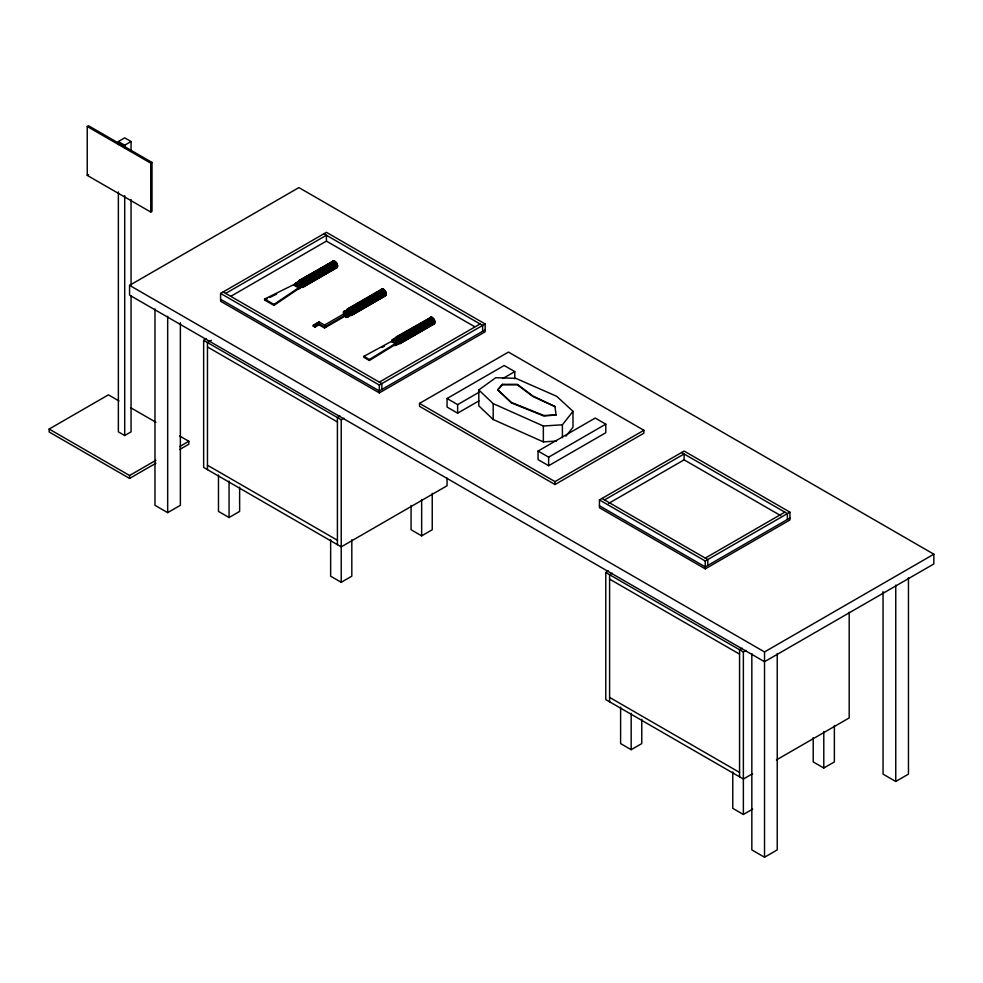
<?xml version="1.0" encoding="UTF-8"?>
<svg xmlns="http://www.w3.org/2000/svg" width="983" height="983" viewBox="0 0 983 983"><rect width="100%" height="100%" fill="white"/><g stroke="black" fill="none" stroke-linecap="round" stroke-linejoin="round"><path stroke-width="1.47" d="M301.019 287.061L302.961 287.257L336.825 267.708L337.636 265.926L336.825 263.211L334.171 260.864L295.133 283.485L294.531 285.734M298.267 282.305L299.065 280.524L334.171 260.864M298.685 282.539C300.22 276.862 306.708 288.093 301.019 286.581M295.133 283.485C298.046 282.428 301.093 289.125 297.382 289.272L303.268 285.881M299.065 280.524C302.186 279.774 305.172 284.935 302.961 287.257M346.938 310.407C348.756 303.686 356.424 316.956 349.69 315.174M343.817 315.383C341.187 303.354 354.015 321.638 344.296 316.096M350.292 314.941C354.642 314.867 349.69 306.266 347.441 310.001M380.802 290.857L380.9 290.083M351.644 315.359L385.508 295.809C387.929 293.499 384.181 287.368 381.171 289.481M398.373 343.276L400.314 343.472L434.179 323.923L434.99 322.141L434.179 319.426L431.525 317.067L392.5 339.688L391.898 341.937M395.621 338.508L396.432 336.727L431.525 317.067M396.051 338.754C397.574 333.065 404.062 344.308 398.373 342.784M396.432 336.727C399.553 335.977 402.526 341.138 400.314 343.472M332.217 261.982L332.93 260.962M429.583 318.185L430.861 317.005M562.399 437.779L562.399 424.779L572.991 411.336L556.685 396.309L515.842 378.344L495.727 377.73L478.807 389.956L478.807 405.844L493.196 419.52L543.353 441.883L556.538 441.048M565.925 436.182L572.991 427.224L572.991 411.336M497.853 389.465L502.51 384.328L517.316 384.328L532.983 396.063L554.99 406.569L556.059 415.01L543.783 415.981L511.393 402.907L497.853 389.956L511.393 402.416L543.783 415.49L556.059 415.01M497.853 389.956L502.51 384.328M393.544 344.787C398.213 347.921 396.382 338.275 392.5 339.688M273.925 305.394L273.925 304.423L299.323 287.306L294.236 284.382L264.611 299.041L264.611 300.024L273.925 305.394L299.323 288.289L299.323 287.306M369.375 360.503L369.375 359.532L396.051 343.153L392.242 340.954L363.87 356.35L363.87 357.333L369.375 360.503L396.051 344.136L396.051 343.153M87.241 126.5L88.519 125.763L152.009 162.428L152.009 211.308L150.743 212.033L87.241 175.379L87.241 126.5L150.743 163.153L152.009 162.428M118.365 144.587L118.365 141.527L124.706 137.866L131.058 141.527L131.058 150.694M118.365 141.527L124.706 145.201L131.058 141.527M87.241 175.379L88.519 174.642M129.572 285.353L298.893 187.593L933.85 554.191L933.85 563.959L764.528 661.719L129.572 295.133L129.572 285.353L764.528 651.938L933.85 554.191M220.585 293.425L326.417 232.32L485.147 323.972L485.147 331.787L379.327 392.893L220.585 301.24L220.585 293.425L379.327 385.066L485.147 323.972M225.672 293.425L326.417 235.256L326.417 241.118L230.968 296.227M298.635 280.929L333.507 260.79M294.765 283.829L299.852 280.892M294.531 284.333L300.417 280.941M301.019 280.708L334.884 261.159M296.78 283.645L301.019 281.199M301.732 281.236L335.596 261.675M297.382 284.087L301.621 281.642M302.395 281.937L336.26 262.375M297.947 284.677L302.174 282.232M155.916 463.226L129.572 478.426L49.15 431.992L49.15 429.055L108.413 394.847L118.955 400.941M298.427 285.377L302.666 282.944M302.961 282.76L336.825 263.211M447.056 478.107L447.056 485.762L341.224 546.855L203.653 467.429L203.653 340.339L206.295 338.816M298.795 286.151L303.034 283.706M303.403 283.682L337.267 264.12M299.029 286.938L303.268 284.492M303.673 284.603L337.538 265.054M299.115 287.675L303.342 285.23M303.772 285.475L337.636 265.926M297.947 289.334L303.034 286.397M301.732 287.368L337.538 266.7M302.395 287.429L337.267 267.302M211.431 340.253L207.462 342.539L207.462 469.628M313.294 325.189L314.978 326.172L319.008 323.849L319.008 324.82L314.978 327.142L313.294 326.172L313.294 325.189L319.008 321.896L326.196 326.049L326.196 327.02M313.294 326.172L316.305 324.427M118.365 191.955L118.365 431.869L124.706 435.53L131.058 431.869L131.058 295.871M347.306 309.031L382.178 288.891M348.338 308.883L382.842 288.965M343.448 311.93L348.535 308.994M344.271 311.832L349.088 309.055M349.69 308.822L383.554 289.26M345.463 311.746L349.69 309.301M350.403 309.338L384.267 289.788M346.065 312.189L350.292 309.743M324.513 325.066L344.615 313.454L346.311 314.437L346.311 315.42L324.513 328.003L318.517 324.537M351.066 310.038L384.931 290.489M346.63 312.778L350.857 310.333M347.11 313.491L351.336 311.046M351.644 310.874L385.508 291.324M317.312 323.849L317.312 322.866L324.513 327.02L346.311 314.437M347.478 314.253L351.705 311.808M352.074 311.783L385.938 292.234M347.712 315.039L351.939 312.594M352.356 312.705L386.221 293.155M347.785 315.776L352.025 313.344M352.442 313.577L386.307 294.028M346.065 317.386L351.939 313.982M346.63 317.435L351.705 314.499M347.11 317.288L386.221 294.802M351.066 315.543L385.938 295.404M49.15 429.055L129.572 475.489L155.916 460.29M179.619 446.601L188.834 441.281L188.834 444.218L179.619 449.538M392.119 340.032L397.206 337.095M391.898 340.548L397.771 337.157M398.373 336.923L432.237 317.374M394.146 339.86L398.373 337.415M399.086 337.439L432.95 317.89M394.748 340.29L398.975 337.845M395.301 340.892L399.54 338.447M399.749 338.14L433.614 318.59M395.793 341.593L400.02 339.147M400.314 338.975L434.179 319.426M396.161 342.367L400.388 339.921M400.757 339.885L434.621 320.335M396.395 343.141L400.622 340.696M401.027 340.806L434.891 321.257M394.146 345.23L400.708 341.445M394.748 345.488L400.622 342.096M401.125 341.691L434.99 322.141M395.301 345.537L400.388 342.612M395.793 345.389L434.891 322.903M399.749 343.645L434.621 323.518M379.327 382.129L480.073 323.972M154.97 308.932L154.97 505.311L167.675 512.647L180.368 505.311L180.368 322.743M485.147 329.833L379.327 390.927L220.585 299.287M340.069 416.042L337.415 417.566L337.415 544.656M203.653 340.339L341.224 419.766L343.878 418.242M419.544 403.399L508.432 352.074L643.89 430.284L643.89 433.208L554.99 484.533L419.544 406.323L419.544 403.399L554.99 481.596L643.89 430.284M218.472 475.01L218.472 511.418L229.051 517.525L239.631 511.418L239.631 487.15M478.905 400.892L457.636 413.167L447.056 407.06L447.056 398.508L504.193 365.516L514.785 371.623L514.785 378.75M447.056 398.508L457.636 404.615L478.905 392.34M502.817 378.529L514.785 371.623M538.057 451.05L595.207 418.058L605.786 424.164L605.786 432.729L548.649 465.721L538.057 459.602L538.057 451.05L548.649 457.156L605.786 424.164M330.644 539.778L330.644 576.185L341.224 582.292L351.816 576.185L351.816 539.778M411.078 505.483L411.078 529.751L421.658 535.858L432.237 529.751L432.237 493.343M599.446 499.929L684.107 451.05L789.927 512.155L789.927 519.97L705.266 568.85L599.446 507.756L599.446 499.929L705.266 561.023L789.927 512.155M604.52 499.929L684.107 453.986L684.107 459.847L608.502 503.493M752.622 773.682L743.369 779.028L605.786 699.601L605.786 572.511L608.44 570.988M612.249 573.187L609.595 574.711L609.595 701.801M705.266 558.098L784.852 512.155M789.927 518.016L705.266 566.896L599.446 505.79M742.202 648.215L739.56 649.738L739.56 776.828M605.786 572.511L743.369 651.938L746.011 650.414M620.605 707.182L620.605 743.59L631.184 749.697L641.776 743.59L641.776 719.323M776.435 759.933L849.189 717.934L849.189 612.286M732.777 771.95L732.777 808.358L743.369 814.465L752.622 809.12M813.211 737.655L813.211 761.923L823.791 768.03L834.37 761.923L834.37 725.515M751.835 653.535L751.835 849.902L764.528 857.237L777.234 849.902L777.234 653.535M883.053 591.582L883.053 774.137L895.759 781.473L908.452 774.137L908.452 577.771M381.92 347.527L384.5 346.127M264.611 300.024L267.302 298.685M269.993 297.358L276.727 294.015M336.825 267.708L335.596 267.818M385.508 295.809L383.554 295.625M434.179 323.923L432.95 324.021M478.807 389.956L493.196 403.644L543.353 426.008L562.399 424.779M502.51 384.82L517.316 384.82L532.983 396.554L554.99 406.569M323.874 233.794L482.616 325.434L482.616 331.296M326.516 241.179L474.678 326.712M681.563 452.524L787.383 513.617L787.383 519.479M684.205 459.909L780.772 515.657M295.514 286.09L299.323 288.289M396.051 344.136L392.242 341.937L392.242 340.954M264.611 299.041L273.925 304.423M363.87 356.35L369.375 359.532M601.977 498.467L707.809 559.56L707.809 565.422M223.129 291.951L381.871 383.603L381.871 389.465M207.462 346.938L337.415 421.965M609.595 579.11L739.56 654.137M130.825 407.785L155.879 422.248M179.606 435.948L188.834 441.281M207.462 465.229L337.415 540.257M609.595 697.402L739.56 772.429M895.759 585.106L895.759 781.473M823.791 731.622L823.791 768.03M764.528 651.938L764.528 857.237M743.369 651.938L743.369 814.465M705.266 561.023L705.266 568.85M631.184 713.289L631.184 749.697M554.99 481.596L554.99 484.533M548.649 457.156L548.649 465.721M543.353 426.008L543.353 441.883M493.196 403.644L493.196 419.52M457.636 404.615L457.636 413.167M421.658 499.45L421.658 535.858M379.327 385.066L379.327 392.893M344.615 313.454L344.615 314.437M341.224 419.766L341.224 582.292M324.513 327.02L324.513 328.003M319.008 321.896L319.008 322.866M314.978 326.172L314.978 327.142M294.236 284.382L294.236 285.353M229.051 481.129L229.051 517.525M167.675 316.268L167.675 512.647M150.743 163.153L150.743 212.033M131.058 199.598L131.058 285.168M129.572 475.489L129.572 478.426M124.706 145.201L124.706 148.249M124.706 195.629L124.706 435.53"/></g></svg>
